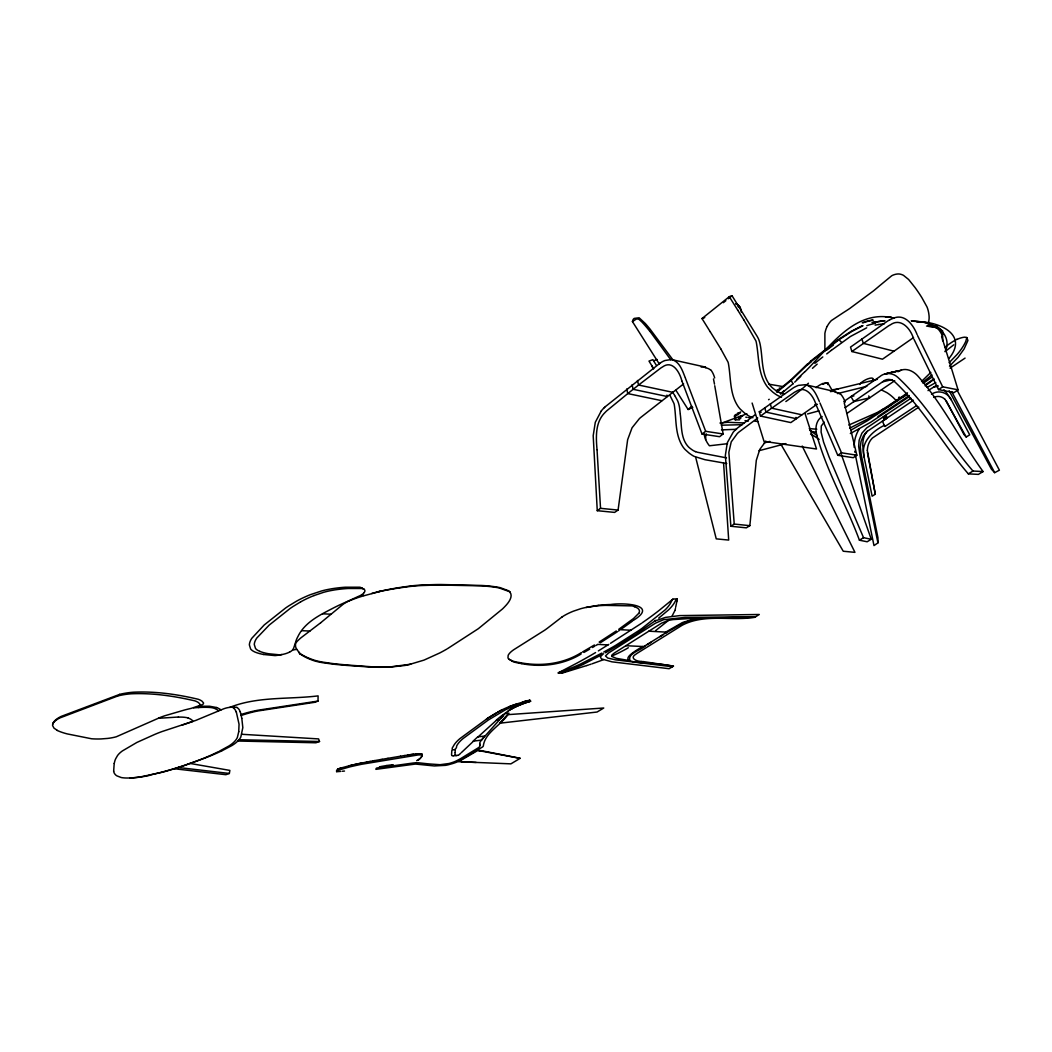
<?xml version="1.0" encoding="UTF-8"?>
<svg xmlns="http://www.w3.org/2000/svg" width="1052" height="1052" viewBox="0 0 1052 1052"><rect width="100%" height="100%" fill="white"/><g stroke="black" fill="none" stroke-linecap="round" stroke-linejoin="round"><path stroke-width="1.5" d="M855.381 454.99L873.988 545.593L877.947 542.871L877.947 537.743L861.128 454.162L860.312 446.876L861.075 441.327L863.534 435.581L866.585 431.82L913.386 400.352M867.295 450.361L875.29 494.23L872.134 496.202L864.1 457.081L862.785 445.956A13.663 10.428 -79.4 0 1 862.771 445.022L862.798 444.483A19.672 15.07 -79.3 0 1 865.454 433.266M241.289 715.452L241.723 715.307A45.775 14.307 -10.4 0 1 257.411 711.034L314.864 702.276L318.006 701.079L318.099 695.885C288.84 699.501 257.819 696.227 229.809 707.365M421.523 756.835L421.523 756.835A14.018 3.971 -11.9 0 0 422.115 755.77L421.891 754.179A4.76 1.354 -12 0 0 421.063 753.863A6.154 1.749 -12 0 0 419.603 753.771L419.393 753.758A12.335 3.498 -11.9 0 0 417.841 753.824L416.684 753.916M677.12 599.903L677.093 600.271A25.261 8.35 -14.7 0 1 677.028 600.758L676.975 600.994M455.108 752.43L455.279 749.997M455.082 752.877L455.029 754.021A52.521 14.741 -12.8 0 0 455.069 754.508L455.095 754.718M451.847 750.365L451.571 754.508A46.985 13.203 -12.7 0 0 451.597 754.863L451.637 755.06M479.922 745.579L479.883 744.132M677.12 599.877L677.186 599.338A12.834 4.247 -14.8 0 0 677.212 599.088M735.756 429.571A36.136 24.275 -75.8 0 0 733.139 432.293L727.313 442.695L725.354 455.332L730.877 526.263L746.328 527.841L749.839 525.671L756.309 460.329L759.781 449.428L765.869 441.169M601.113 411.253L595.3 422.273L593.197 435.673L597.26 510.693L614.618 512.403L618.076 510.075L627.636 439.736L632.068 427.769L639.3 418.735A53.639 26.589 -64.2 0 1 640.458 417.657L683.616 383.901M238.738 731.771L239.041 724.184L236.266 711.783M238.751 731.666L237.371 737.426A60.477 18.62 -9.6 0 1 231.519 744.198L231.177 744.422A55.506 17.082 -9.6 0 1 228.823 746.039L219.579 751.089M928.627 323.082L929.113 318.493A20.54 15.609 -73.3 0 0 929.048 315.731L928.798 313.601A32.27 24.433 -73.7 0 0 927.838 309.354L927.64 308.696A24.42 18.528 -73.4 0 0 926.891 306.737L921.92 297.742A196.422 143.401 -79.9 0 0 919.211 293.521A225.667 163.56 -80.9 0 0 915.082 287.59L908.626 279.503L903.523 275.374A21.96 16.411 -72.8 0 0 900.446 274.204L899.999 274.112A15.635 11.677 -72.6 0 0 898.29 273.967L897.856 273.98A21.829 16.319 -72.8 0 0 893.227 275.045A17.029 12.716 -72.7 0 0 891.688 275.782L879.472 285.855A333.537 215.476 -68.9 0 1 873.449 290.904L849.727 308.499A333.8 215.673 -68.9 0 1 843.586 312.483L831.461 320.505A16.398 12.006 -75.6 0 0 830.238 321.807A21.04 15.438 -75.6 0 0 827.188 326.37M676.883 601.389L676.594 602.822M178.748 769.262L225.878 774.693L229.349 773.457L229.875 770.406L190.149 763.45M675.66 607.267L676.462 603.375M675.463 608.345L675.147 610.015M114.195 763.542L113.655 771.169M114.221 763.423L114.892 760.754A100.69 30.561 -10 0 1 115.799 758.558L117.522 755.573A53.902 16.411 -9.5 0 1 122.321 750.97L136.918 742.423L154.683 734.441A94.272 28.667 -10 0 1 157.971 733.086L160.417 732.139A47.787 14.781 -9.6 0 1 162.192 731.495L195.738 720.436L222.09 709.469A15.438 4.958 -10 0 1 225.365 708.259A7.837 2.525 -10 0 1 232.032 707.233M659.407 364.163L632.423 321.557L633.08 319.624A9.507 5.72 50.5 0 1 634.251 318.401L639.129 317.783L645.363 323.569A129.83 82.056 50.7 0 1 649.939 328.974L672.912 359.85M222.13 750.694L231.887 745.566A55.23 17.016 -9.6 0 0 234.241 744.014L234.649 743.725A59.083 18.213 -9.6 0 0 240.829 736.965L242.828 727.629L241.815 718.371M53.021 723.526L53.152 723.118A31.823 10.296 -8.4 0 1 61.161 716.412L119.534 694.425M945.327 351.079C950.18 341.229 944.288 329.407 933.808 326.988M52.85 723.934L53.152 723.118M675.029 610.344L671.926 616.327M886.428 415.724L885.85 416.645M886.994 417.394L886.389 418.354M827.188 326.37L826.951 326.83A15.03 10.993 -75.6 0 0 826.109 328.803L825.912 329.355A21.185 15.543 -75.6 0 0 824.886 333.418L824.886 351.079M865.73 433.477L867.229 431.333M672.149 599.982L671.084 602.099A75.665 25.301 -14.1 0 1 670.111 603.874A86.619 29.035 -14 0 1 665.074 609.95L642.009 628.373A210.742 72.706 -12.7 0 1 638.788 630.621L615.565 645.415A208.835 71.549 -12.6 0 1 611.856 647.572L603.73 652.069M675.989 599.837L674.884 601.928A76.678 25.629 -14.1 0 1 673.832 603.703A90.13 30.206 -14 0 1 668.533 609.91L658.697 618.142M638.669 613.408L633.554 618.497L618.747 629.306M364.347 592.473A17.056 6.351 -11.2 0 1 360.284 595.55L344.412 602.783A112.169 39.345 -11.9 0 0 333.615 607.885C319.94 614.96 304.791 622.166 297.808 636.762A111.999 39.226 -11.9 0 0 295.704 641.93L293.337 649.123M948.917 358.535C969.536 333.576 937.082 321.097 916.45 321.649M481.54 740.016L503.316 715.491M420.327 758.229L421.471 756.901L420.761 757.729M500.594 718.477L505.17 713.493L508.879 713.124C502.238 724.697 484.919 732.087 483.302 746.039A16.03 4.537 -12.4 0 1 482.566 746.959L457.094 761.964A13.873 3.866 -12.3 0 1 455.516 762.582L454.332 763.002A27.352 7.666 -12.2 0 1 452.242 763.673L448.362 764.765A11.335 3.156 -12.2 0 1 445.404 765.356L434.344 765.948L416.119 764.12A14.478 4.024 -11.9 0 0 415.027 764.107L375.853 769.341L376.432 768.131L412.752 763.068A25.143 6.969 -11.9 0 1 413.923 762.937L414.435 762.884A8.192 2.288 -11.9 0 1 416.027 762.792L416.053 762.792M499.595 723.224L507.445 714.676M603.677 408.321L604.098 407.887A61.713 37.859 -77 0 1 605.308 406.611M930.81 372.421L921.591 381.389M804.99 371.711C829.239 347.896 854.421 308.46 893.911 318.072M632.423 321.557L636.552 318.953A6.509 3.919 50.5 0 1 637.275 318.953L638.511 319.19A2.761 1.657 50.4 0 1 639.129 319.492L641.759 321.859A89.223 55.519 50.6 0 1 649.991 331.459M754.744 617.222L694.333 618.274L673.148 619.575L668.493 620.378L655.567 630.648M949.114 362.73L956.978 354.59A53.573 41.067 -72.7 0 0 963.29 346.082L964.04 344.78A29.601 22.934 -72.8 0 0 965.828 341.243L966.814 337.613L964.908 337.166A23.775 18.739 -73.5 0 0 961.949 337.639L960.778 337.955A38.201 30.232 -74.1 0 0 956.952 339.441M691.782 406.164L688.126 409.517L675.936 390.279M800.782 376.314L794.707 382.165M791.249 379.575L807.423 363.979M777.139 392.041L791.091 380.495L807.528 364.689M605.321 406.677L659.972 363.203M780.729 394L793.169 383.638M949.496 366.227L958.135 357.246L964.105 348.935L967.919 340.493L966.775 337.455M735.769 429.624L736.203 429.216A58.149 39.24 -76 0 1 737.439 428.046L755.257 414.672M461.236 752.745L473.571 741.108M460.434 753.495L459.224 754.626M478.121 736.86L496.649 720.081M791.209 379.614L776.402 391.804M676.554 599.18L676.607 599.127A7.101 2.341 -15 0 0 676.094 599.706M810.434 361.257L838.01 339.783M810.619 361.914L838.654 339.98M602.191 654.581L600.403 657.04L601.428 658.894L611.909 661.826L669.111 668.704L673.53 666.113L642.654 661.498M672.57 599.443L659.328 610.239A412.857 153.184 -10.8 0 1 646.954 619.483L642.036 622.902M672.675 599.351L672.78 599.259A7.219 2.38 -15 0 0 672.254 599.85M824.189 422.089L821.283 426.021L821.099 432.07L823.571 442.103L829.107 456.989L863.547 537.69L871.266 539.268L841.468 454.753M320.742 622.718L343.281 604.15A29.693 10.809 -11.4 0 1 349.343 600.771M814.84 363.308L822.809 356.944M418.196 760.333L420.195 758.387L416.684 760.688M931.927 374.972L922.472 382.494M784.056 390.792L780.531 393.632M502.106 715.544L508.497 710.757A38.556 11.309 -13.2 0 1 509.589 710.074L512.232 708.548M710.205 331.735L702 318.559L729.286 296.677L732.034 295.73L757.059 336.18A33.23 19.107 52 0 1 757.808 337.547L758.124 338.152A10.651 6.075 52.2 0 1 758.979 340.138L759.623 342.229A26.379 15.122 52 0 1 760.149 344.438C763.068 358.679 760.898 375.788 771.616 387.097A27.247 15.504 53 0 0 776.152 390.7A14.504 8.284 53.1 0 0 778.638 392.146L779.598 392.554M723.355 302.687L725.841 300.701M728.313 298.715L732.034 295.73M953.756 344.806L945.012 351.67M320.663 622.784L301.096 637.696A83.187 28.851 -11.5 0 0 299.478 639.116L297.821 640.694A28.798 10.086 -10.9 0 0 295.507 644.021L295.533 646.349A73.206 25.695 -11.4 0 0 296.532 648.926L300.044 653.779M714.742 385.742L723.118 433.976L719.621 436.698L702.013 434.029L681.933 381.061M831.396 350.316L850.371 336.535L866.69 327.803M838.168 339.664L851.081 331.393L862.153 325.752M934.163 379.18L925.142 385.821M633.593 620.22C659.472 604.216 622.179 602.599 610.699 604.519A72.233 23.657 -13.8 0 0 598.246 605.334M655.83 620.325L636.118 634.198L605.492 652.779M632.673 620.93L620.522 629.661L622.455 629.78M702.013 434.029L705.682 431.32L723.118 433.976M822.151 416.539C816.076 420.235 815.037 428.059 816.641 434.437C826.517 471.217 846.321 504.618 859.418 540.202L867.15 541.767L871.266 539.268M597.26 510.693L600.534 508.326L618.076 510.075M817.128 404.218L790.828 422.588L760.464 416.053L759.307 411.766L793.274 387.899A59.964 41.449 -74.3 0 1 794.707 387.044L795.22 386.834A37.372 25.721 -74 0 1 798.389 385.387L805.398 384.69L835.512 391.725M913.57 337.547L882.483 359.192L851.883 351.526L850.529 347.094L887.415 321.176A63.607 45.907 -70.5 0 1 888.993 320.229L889.558 319.979M501.317 715.991L496.912 719.568A13.755 4.037 -12.9 0 0 496.465 720.028L499.384 719.805M907.481 392.856L896.422 400.47M931.244 377.642L923.196 383.375M760.464 416.053L794.181 392.462A52.508 36.044 -73.7 0 1 795.93 391.489C805.753 384.822 813.564 396.262 815.997 404.599M851.883 351.526L888.467 325.91A55.703 39.91 -69.9 0 1 890.426 324.818C900.683 317.48 910.177 328.369 913.175 337.574M757.756 417.986L738.885 432.109A50.904 34.085 -75.4 0 0 737.36 433.49L731.232 441.866L728.852 452.334L734.23 524.067L730.877 526.263M983.068 471.572L972.982 471.033C946.853 440.827 927.207 404.389 897.632 377.195C892.622 372.632 884.758 372.158 879.617 376.774L850.976 396.591L853.869 401.588L882.562 381.837C886.073 378.51 891.478 378.641 894.923 381.994C923.63 408.755 942.763 444.391 968.34 473.86L978.413 474.386L983.068 471.572C960.45 440.262 943.197 404.678 917.515 375.63C913.004 370.817 905.575 367.372 899.315 371.014M906.219 394.671L902.59 397.196M845.861 409.386L856.854 455.2L853.277 457.699L837.76 455.292L816.339 405.428M943.605 342.834L958.056 389.819L954.046 392.606L938.529 389.608L913.886 339.086M843.783 401.575L850.792 396.722M844.901 407.768L853.685 401.719M853.869 401.588L869.649 397.853L894.7 380.732M846.886 413.449L869.465 397.985M562.057 616.945L547.5 628.175A246.497 88.697 -11.2 0 1 544.62 630.253L513.784 649.702A32.967 10.665 -13.3 0 0 508.169 655.304L507.984 657.829A24.617 7.969 -13.2 0 0 508.826 659.078L512.337 660.932M619.51 630.345L618.497 631.029M641.089 623.56L610.515 643.298M898.605 397.498L899.302 397.025M896.383 400.496L882.944 409.228M906.995 394.5L867.505 420.695L850.989 430.084M616.275 630.976L599.14 642.088M617.485 631.713L600.166 642.877M916.529 405.625L885.219 426.31M877.96 416.539L909.257 395.539M925.589 384.572L933.755 379.101M950.087 368.147L965.065 358.101M909.23 396.67L870.583 422.339L850.332 433.555M910.966 398.248L866.716 427.901L861.877 433.227L859.142 440.275L858.656 446.337L860.273 456.962L877.947 542.871M927.259 387.346L935.793 382.573M837.76 455.292L841.495 452.794L856.854 455.2M938.529 389.608L942.684 386.82L958.056 389.819M486.511 719.042L488.128 717.977M883.022 417.289L886.205 415.159M883.601 418.946L886.77 416.829M487.523 718.371L459.882 738.649A98.664 27.773 -13.2 0 0 457.817 740.503A81.819 23.131 -13 0 0 453.333 746.262C449.257 751.365 456.884 750.812 456.686 745.96A78.269 22.118 -13 0 1 461.026 740.358A94.522 26.602 -13.2 0 1 463.104 738.53L488.312 720.002L505.341 709.837A40.699 11.927 -13.1 0 1 515.743 705.616L516.414 705.392A71.365 20.593 -13.2 0 1 519.399 704.406L524.79 702.697A23.999 7.101 -13.1 0 1 527.447 701.921L527.762 701.842A11.572 3.445 -13.1 0 1 529.813 701.382L530.155 701.316A3.945 1.183 -13.1 0 0 530.721 701.197L529.774 700.172A7.364 2.222 -13.1 0 1 528.972 700.369A8.232 2.485 -13.1 0 0 529.787 700.172L529.84 700.159M508.366 710.823L510.812 709.364A45.039 13.176 -13.2 0 1 518.846 705.419A41.909 12.282 -13.2 0 1 522.936 703.762L527.604 702.131A26.76 7.903 -13.1 0 1 530.155 701.355L530.55 701.237A27.339 8.074 -13.1 0 0 526.96 702.341M918.764 407.163L872.397 438.04A14.715 11.283 -79.6 0 0 867.348 450.348M380.101 766.777L378.562 767.789L384.677 766.947M488.062 718.016L501.817 709.942A43.513 12.755 -13.1 0 1 509.76 706.457A44.447 13.018 -13.1 0 1 512.732 705.379L514.112 704.893A76.783 22.145 -13.2 0 1 517.176 703.867L517.729 703.683M891.202 404.849L867.374 419.169L849.674 428.177M390.752 766.093L392.527 764.922M488.588 717.674L496.071 713.032M928.022 390.621L934.873 386.347L937.95 385.571M608.779 644.403L598.351 650.912M946.248 400.799L963.908 434.41L966.223 437.027L969.707 434.831L951.363 400.049L945.511 391.344A14.189 11.138 -76.2 0 0 944.946 390.739L944.617 390.397A20.33 15.951 -76.5 0 0 943.946 389.766M642.733 646.507C606.491 667.152 644.534 659.906 673.201 666.245M645.073 645.981C640.957 650.294 627.031 653.476 630.016 660.63M659.946 636.697L663.26 634.619M643.863 646.559L666.902 632.16M665.784 632.094L682.432 622.56L696.424 618.221M647.256 644.613L651.083 642.233M665.482 633.225L683.813 622.639L698.475 618.168M594.419 644.994L582.506 651.977M859.418 540.202L863.547 537.69M968.34 473.86L972.982 471.033M597.444 644.534L595.8 645.533M594.696 646.191L592.473 647.506M595.577 652.569L591.211 655.146A417.631 152.579 -10.5 0 1 576.365 663.418L558.388 672.793A6.194 1.92 -13.5 0 1 559.493 672.32L564.345 670.584A72.733 23.407 -13.3 0 0 567.462 669.453A83.621 27.05 -13.2 0 0 580.244 664.167L601.902 653.068M337.705 769.17L339.651 768.368M589.672 649.15L583.965 652.424M458.409 761.766L477.792 750.484L480.738 750.549M897.908 371.777L898.973 371.185M447.258 648.834L478.358 628.675L502.462 608.976A156.551 56.69 -11.4 0 0 504.986 606.425C508.274 603.033 513.534 596.602 509.891 592.079M477.805 736.939L477.858 736.9A11.717 3.353 -12.6 0 0 477.056 737.491L473.808 740.503A13.479 3.84 -12.6 0 0 473.361 741.055M300.556 601.915L292.877 606.61A148.306 52.416 -11.9 0 0 290.036 608.543L269.18 625.098L256.846 637.985A66.592 23.552 -10.9 0 0 254.268 644.455L255.505 648.44A33.664 11.888 -10.5 0 0 257.964 650.465L259.844 651.372M446.39 649.321L445.18 650.018A168.228 59.701 -10.9 0 1 439.802 652.937L424.022 660.104L408.886 664.627A26.905 9.021 -11.9 0 1 404.875 665.469L391.068 666.981A107.62 37.53 -12.2 0 1 371.093 667.073M628.307 647.73C626.4 649.11 604.137 660.84 614.302 653.029L661.392 623.257L668.493 620.378M581.401 652.595C563.215 664.009 540.767 666.705 519.912 662.615A71.115 23.275 -13.7 0 1 512.258 660.972M497.583 712.178L501.975 709.863M738.885 412.923L740.726 411.937M581.059 654.042C563.451 664.798 541.885 667.507 521.792 663.667M738.294 414.08L740.187 413.068M603.677 653.765L582.966 664.496M738.32 418.315L740.897 416.947M931.546 394.224C938.45 389.477 947.97 392.409 951.363 400.049M949.154 390.752L991.431 469.179L994.679 472.664L999.4 470.191L957.044 390.082M736.203 414.409L735.085 414.896L737.978 414.935M654.87 621.048L665.443 617.406L679.658 615.604L759.281 614.486L754.6 617.366C731.258 621.022 705.195 613.724 683.169 624.743A43.158 13.426 -15.1 0 0 681.867 625.44L636.907 653.463A42.014 12.821 -14.6 0 0 635.987 654.134C628.741 658.184 637.302 661.787 641.72 661.366M933.755 397.406L934.176 397.209A15.228 11.966 -76.7 0 1 945.012 399.392M735.532 415.579L734.585 415.987L735.979 415.961M692.781 407.4L688.126 409.517M218.671 751.536L214.845 753.39A137.076 43.001 -8.9 0 1 195.619 761.424L187.94 764.16M221.735 750.878L219.066 752.127A141.652 44.618 -8.9 0 1 203.378 758.65L184.31 765.488A148.503 46.656 -8.8 0 1 163.994 771.787L162.639 772.155M746.867 413.817L720.699 423.509M349.409 600.784L356.444 598.088A78.729 28.009 -11.7 0 1 363.111 595.958L383.888 590.422A147.753 50.759 -11.7 0 1 398.287 587.739L409.715 586.082A73.495 26.221 -11.8 0 1 422.51 584.965L435.62 584.57A147.425 50.72 -11.6 0 1 441.025 584.517L481.54 585.464A106.909 37.136 -12.1 0 1 500.094 587.634L508.537 590.751A28.325 10.073 -12.8 0 1 509.825 591.987M182.127 725.117L192.924 721.448M862.995 325.712L851.87 331.419L838.944 339.757L841.626 342.387M736.361 419.327L735.124 419.774L734.322 416.066M338.639 768.736L337.81 769.117A2.354 0.671 -11.3 0 0 337.35 769.499L336.469 770.998A2.814 0.802 -11.3 0 1 337.205 770.472L349.816 766.882A109.908 29.601 -11.6 0 1 361.599 764.278L418.012 754.955A11.993 3.393 -11.9 0 1 419.288 754.902L419.735 754.902A5.431 1.539 -12 0 1 421.826 755.231L422.062 755.757M314.048 595.563L323.411 592.381A34.808 12.821 -11 0 1 330.749 590.619L334.799 589.896A56.769 20.685 -11 0 1 348.094 588.489L362.282 588.502A9.692 3.603 -11.3 0 1 363.597 589.002A10.126 3.774 -11.3 0 1 364.005 589.251M603.204 659.801L592.079 663.812M653.581 360.836L657.211 359.495M566.436 671.202L566.949 671.018A83.358 26.918 -13.3 0 0 582.939 664.483M524.817 703.065L523.304 703.617A43.066 12.611 -13.2 0 0 512.271 708.548M241.815 734.283L318.585 738.912L319.519 741.502L315.916 742.778L237.844 741.029M702 318.559L704.761 317.599M565.489 671.544L564.227 671.991A46.143 13.978 -13.6 0 0 563.228 672.346L562.228 672.728A6.075 1.88 -13.5 0 0 561.137 673.201L558.086 673.017M525.158 702.946L526.697 702.42M848.806 425.061L877.276 412.489A199.091 173.238 64.4 0 0 882.904 409.162M590.908 664.207L589.738 664.601M339.664 768.368L348.777 765.909A93.036 25.327 -11.5 0 1 351.276 765.317A109.132 29.469 -11.6 0 1 361.822 763.029L370.067 761.424M517.689 703.696L520.858 702.67M241.053 714.492L242.42 714.071A49.234 15.372 -10.4 0 1 257.661 710.271L318.006 701.079M521.805 702.368L522.423 702.171A59.53 17.319 -13.2 0 1 523.738 701.763A27.628 8.166 -13.1 0 1 525.658 701.184L526.013 701.092A18.108 5.378 -13.1 0 1 528.393 700.5M522.265 702.21L522.712 702.078A32.441 9.573 -13.1 0 1 525.645 701.184L526.013 701.092M566.765 671.702L586.451 665.64M830.501 390.739L877.394 379.338M565.897 671.978L565.7 672.044A23.591 7.39 -13.5 0 1 564.727 672.333L564.332 672.452M588.686 664.943L586.727 665.548M340.966 767.96L341.729 767.723M561.663 673.241L563.793 672.609M371.685 593.486L379.89 591.25M807.463 413.962L818.89 410.859M117.614 696.043L59.832 717.951A29.298 9.468 -8.4 0 0 52.587 725.525L53.994 728.142L57.334 730.404M759.018 450.716L785.91 443.602M162.284 772.247L141.06 776.784A36.307 10.862 -9.3 0 1 135.169 777.559L134.209 777.652A28.43 8.469 -9.3 0 1 129.961 777.967L129.422 777.98A19.935 5.917 -9.2 0 1 121.23 777.533L116.956 775.889A40.739 12.164 -9.4 0 1 115.496 774.785L114.55 773.628A68.604 20.567 -9.7 0 1 113.669 771.169M837.445 393.593L866.835 386.321M764.212 442.892L769.867 441.419M458.54 755.244L458.501 755.244A3.906 1.091 -12.4 0 1 457.712 755.336M159.812 772.668L164.52 771.405A139.456 43.697 -8.8 0 0 187.979 764.173M159.444 772.76L149.134 775.258M719.976 423.049L727.708 422.286L744.053 422.943M901.393 370.159L884.706 374.025L897.935 370.975L887.073 373.486M850.976 396.591L853.922 395.907M410.74 664.207L392.304 666.626M882.562 381.837L892.017 379.693M57.216 730.443A88.631 29.14 -8.9 0 0 67.289 733.915L91.577 738.767A38.49 12.322 -8.8 0 0 101.045 738.938L107.62 738.425A18.91 5.996 -8.7 0 0 116.285 736.781L160.522 717.306A51.64 16.319 -9.6 0 1 164.967 715.715L184.218 710.1A63.015 19.87 -9.8 0 1 187.966 709.14A51.14 16.214 -9.7 0 1 191.122 708.404L202.168 704.695A4.773 1.565 -9.6 0 0 203.444 703.525L203.496 703.42A10.888 3.564 -9.5 0 0 203.444 702.815L201.958 701.132A40.778 13.242 -9.3 0 0 198.249 699.278C177.078 694.254 155.025 691.138 133.223 692.216A29.364 9.718 -8.8 0 0 119.494 694.399M587.7 607.122L598.22 605.373M871.976 322.517L881.418 321.149M872.91 322.464L881.168 321.176M933.65 387.044L935.951 386.702M457.449 755.402L453.373 755.809M735.177 419.761L739.477 419.866M377.905 591.829L381.915 591.014A158.668 54.191 -11.7 0 1 396.512 588.357L406.519 586.898A79.728 28.351 -11.8 0 1 421.287 585.543L434.581 585.109A148.726 51.101 -11.5 0 1 440.038 585.03L480.869 585.846A107.12 37.188 -12.1 0 1 499.739 588.042M586.069 607.438L589.383 606.754M149.239 775.482L148.003 775.732A41.383 12.4 -9.3 0 1 144.242 776.429L143.401 776.573A36.952 11.046 -9.3 0 1 137.523 777.402L136.55 777.507A27.562 8.206 -9.3 0 1 131.211 777.915L130.04 777.967M366.333 762.121L367.082 761.977M370.094 761.411L380.614 759.57M373.105 760.872L374.617 760.609M387.925 758.347L400.496 756.217M380.6 759.583L382.113 759.32M387.951 758.334L382.086 759.334M263.579 654.489L275.045 655.593A9.692 3.38 -10.4 0 0 277.307 655.317L278.044 655.186A10.586 3.682 -10.4 0 0 279.687 654.817M277.307 655.317L281.949 654.541A11.454 3.984 -10.4 0 0 289.445 652.135M400.483 756.23L404.599 755.546M296.717 649.36L295.099 649.597M393.172 764.922L392.396 765.041M404.573 755.56L408.005 755.02A71.799 19.751 -11.8 0 1 412.831 754.337L413.502 754.258M386.794 765.514L382.047 766.329A7.732 2.17 -11.7 0 0 380.18 766.724M878.302 324.503L884.311 323.779M386.899 765.488L391.278 764.909A9.008 2.525 -11.7 0 1 392.08 764.843L392.593 764.843M884.114 417.815L883.259 417.881M292.666 649.912L294.599 649.663M884.653 419.498L883.825 419.551M412.805 754.35L412.121 754.442A74.955 20.58 -11.8 0 0 407.992 755.034M727.589 443.681L709.403 445.785L707.851 443.655A17.805 10.77 53.5 0 1 705.037 437.934L704.367 435.41A10.717 6.496 53.5 0 1 704.209 434.108M477.924 736.873L484.591 736.071L480.882 740.897A56.045 15.833 -13.1 0 0 480.199 741.936L480.041 742.239A18.331 5.207 -12.7 0 0 479.791 743.185L479.883 744.04M473.387 741.121L481.448 740.135M413.489 754.271L415.461 754.021M499.7 723.211L597.076 712.02L603.743 708.009L507.551 714.663M595.261 606.044L585.083 607.635A25.511 8.547 -13.9 0 0 580.638 608.74L573.366 611.186A34.072 11.362 -14 0 0 562.084 616.945M881.431 321.097L884.995 320.781M881.681 321.07L882.917 320.991M913.097 400.391L912.465 400.431M831.935 389.792L838.326 389.135M415.448 754.034L416.697 753.903M501.962 715.557L503.382 715.426M883.088 320.913L883.996 320.834M344.504 771.05L342.321 771.247M340.743 771.379L336.679 771.708M193.66 707.851L198.499 707.523M158.563 718.292L178.472 717.017M721.37 425.205L742.147 424.692M721.475 429.873L736.492 429.308M673.227 598.996L677.199 598.982M239.041 739.727L319.519 741.502M416.145 762.792L417.565 762.792A20.08 5.589 -11.9 0 1 419.13 762.858L427.888 763.818M755.691 616.643L684.905 617.445L663.615 619.654L655.501 623.165L608.582 652.963L605.479 655.948L607.727 658.026L615.736 659.88L672.346 666.758M234.714 707.273L232.005 707.246M816.707 404.639L814.787 404.56M459.763 761.819L476.161 762.437M461.749 761.832L510.904 763.857L520.096 758.361L479.975 750.839M371.054 667.1L345.806 665.351M301.661 630.674L309.959 631.055M597.641 644.416L599.601 644.508M600.429 644.547L608.017 644.902M625.848 645.718L643.719 646.559M322.596 613.776L330.893 614.223M623.257 629.832L630.963 630.24M648.834 631.187L666.771 632.147M816.812 429.229L809.264 428.585M911.966 320.991L922.867 322.109L931.428 324.2M345.424 665.311L336.035 664.456A152.948 54.888 -12.2 0 1 331.656 663.943L322.74 662.707A73.39 25.616 -11.5 0 1 312.812 660.327L307.934 658.381A153.763 54.77 -12.3 0 1 301.845 655.094L300.241 654.015M346.134 664.93L371.356 666.771A107.804 37.609 -12.2 0 0 391.673 666.718M345.753 664.89L336.364 663.983A154.591 55.519 -12.2 0 1 331.972 663.457L323.017 662.168A78.953 27.615 -11.5 0 1 312.865 659.722L307.815 657.763A166.479 59.569 -12.4 0 1 301.49 654.476L299.912 653.476L300.385 654.186M734.23 524.067L749.839 525.671M726.459 457.87L697.384 452.255A48.537 29.456 52.7 0 1 696.569 451.979L695.477 451.597M229.349 773.457L181.246 767.855M428.887 763.923L440.065 764.699L449.007 763.515A20.909 5.852 -12.2 0 0 453.215 762.187A11.02 3.064 -12.3 0 0 455.253 761.385L455.95 761.069A65.093 18.489 -11.9 0 0 461.105 758.347L478.923 747.407A17.292 4.892 -12.4 0 0 479.883 745.658M178.025 769.183L174.448 768.71M180.51 767.763L178.353 767.487M745.013 420.629L748.432 421.076M726.748 463.511L704.971 459.698L694.333 456.45A17.384 10.651 53.3 0 1 692.426 455.411L691.111 454.543A33.822 20.632 53.1 0 1 688.876 452.912L685.115 449.52A14.255 8.758 53.3 0 1 682.722 446.521C674.74 434.174 676.515 418.827 674.306 404.928A18.055 11.099 52.1 0 0 673.951 403.468L670.045 395.605M745.789 417.184L747.13 417.368M628.517 660.446L616.301 658.328L611.633 656.382M748.537 417.578L750.641 417.907M816.207 432.254L810.553 431.333M479.528 750.773L478.226 750.563M914.701 321.386L911.242 320.847L923.958 322.175L932.559 324.292M768.67 384.138L782.898 386.584M738.017 306.671L739.688 306.974A8.666 7.811 73.2 0 0 736.176 303.962A8.889 7.929 69.2 0 0 735.742 303.778M481.066 750.615L520.214 758.295M661.826 400.694L627.781 393.579L606.662 410.898A54.007 32.862 -76.4 0 0 605.163 412.384C595.13 422.023 595.945 436.922 597.023 449.638M499.634 588.107L509.168 591.513A29.535 10.494 -12.8 0 1 510.181 592.486L510.194 592.486M672.715 392.304L638.577 385.019L627.781 393.579L626.703 389.056M701.184 367.135A26.287 14.36 -68.2 0 1 705.655 367.135L671.347 359.521L664.969 360.507A39.713 24.906 -75.4 0 0 661.866 361.98L661.379 362.322A63.725 40.147 -75.6 0 0 659.972 363.137M759.307 411.766L761.227 412.187M801.9 414.817L771.497 408.137L770.314 403.837M893.924 351.171L863.298 343.346L861.904 338.902M805.858 384.795C813.301 386.965 816.483 394.973 819.337 401.443M672.215 359.692C679.802 362.138 682.459 370.712 685.128 377.392M216.554 707.523L209.506 706.234L198.96 706.247A4.681 1.525 -9.6 0 0 199.998 705.379A6.864 2.236 -9.6 0 0 200.13 705.09L200.156 704.985A11.848 3.866 -9.5 0 0 200.077 704.367L198.604 702.697A39.897 12.94 -9.2 0 0 195.014 700.895C174.106 696.029 152.369 692.781 130.843 693.82A26.826 8.863 -8.8 0 0 117.561 696.003M752.93 417.749L749.76 416.434A17.963 10.52 53.2 0 1 747.814 415.343L746.473 414.435A34.966 20.356 53 0 1 744.198 412.726L740.332 409.202A14.728 8.653 53.2 0 1 737.86 406.098C729.601 393.54 730.969 377.852 728.431 363.65A18.673 10.954 52.1 0 0 728.05 362.151L720.87 349.001M781.504 397.183L778.322 395.828A18.265 10.441 53.1 0 1 776.35 394.697L774.995 393.777A35.544 20.198 53 0 1 772.694 392.028L768.788 388.425A14.978 8.587 53.1 0 1 766.277 385.282C757.874 372.605 759.018 356.746 756.309 342.4A18.989 10.875 52 0 0 755.901 340.874L743.961 320.124M361.822 594.748L362.835 595.156M362.532 595.038L363.755 595.524M881.418 389.937L886.718 392.554A31.455 17.608 56.7 0 1 893.792 398.103L896.698 401.141M263.605 654.476A55.269 19.646 -10.6 0 1 254.886 652.016L253.663 651.385A36.636 12.94 -10.4 0 1 250.6 648.952L249.363 644.863A70.103 24.814 -10.8 0 1 251.836 638.262L264.223 624.954L285.644 607.964A146.399 51.85 -11.9 0 1 288.616 605.965L296.651 601.113A70.195 25.511 -11.2 0 1 310.458 594.63L321.662 590.935A37.819 13.939 -11 0 1 327.645 589.528L331.774 588.765A55.782 20.383 -11 0 1 345.24 587.226L359.837 587.213A10.244 3.827 -11.2 0 1 361.244 587.739L363.597 589.002M361.244 587.739L361.599 587.95A11.191 4.169 -11.2 0 1 362.19 588.489M236.818 707.496L236.766 707.457A15.977 5.142 -9.9 0 0 236.411 707.286L232.847 707.483A55.874 17.831 -9.5 0 1 236.056 711.823M936.53 326.054L942.868 331.248M935.359 325.962L939.765 329.026L942.776 332.748M809.685 429.992L817.351 435.791M509.115 659.315L513.245 661.747A70.576 23.052 -13.7 0 0 521.858 663.628M945.051 399.339L966.223 437.027M299.123 652.595L298.571 651.938M299.767 653.45L299.202 652.753M650.044 331.419L670.821 359.863M218.448 710.876L218.145 710.508A18.489 5.944 -9.7 0 0 217.422 709.863L214.739 708.483A17.805 5.733 -9.7 0 0 210.61 707.523L208.704 707.378A34.755 11.099 -9.6 0 0 198.473 707.575M653.108 368.765L652.03 366.017M729.286 296.677L737.807 310.248M737.623 309.972L744.066 320.295M710.179 331.669L720.883 349.014M656.238 365.136L652.871 359.666L648.992 361.086L653.7 368.739M791.091 380.495L793.05 383.743M672.675 392.08L673.727 393.829M827.95 383.138L832.763 391.344M674.24 394.697L674.884 395.802M951.718 391.62L994.679 472.664M781.202 444.799L843.244 551.235L854.96 552.366L802.189 446.035M675.147 396.262L677.278 400.102A15.806 9.678 52.2 0 1 677.725 401.049L678.027 401.772A11.059 6.759 52.3 0 1 678.264 402.403L678.711 403.85A29.246 18.002 52.1 0 1 679.618 408.11L680.21 413.581M884.337 425.495L883.93 424.64A24.275 18.712 -77.4 0 1 882.536 420.853M942.684 386.82L917.594 335.641M943.026 333.208L943.486 334.181M868.728 395.96L869.649 397.853M917.134 334.641C913.504 325.173 904.773 313.036 893.095 318.375A39.66 28.443 -70.2 0 0 889.558 319.926M841.495 452.794L819.942 402.929M705.682 431.32L685.352 378.01M941.593 336.548L943.42 342.216M681.827 380.798C679.802 372.487 672.53 359.587 662.51 366.964A55.795 34.887 -75 0 0 660.788 368.029L638.577 385.019L637.473 380.482M805.082 413.646L816.523 449.007L764.015 441.367L752.114 403.047M240.237 711.625L241.789 718.227M844.23 402.89L845.584 408.163M795.969 417.394L796.351 418.722L765.974 412.108L764.791 407.821M695.674 457.265L716.241 538.861L728.694 540.07L723.592 463.169M666.902 395.118L667.257 396.512L633.159 389.319L632.068 384.782M713.493 378.917L714.492 384.138M867.4 452.439L875.29 494.23M854.75 451.229L854.908 452.294M864.1 457.081C860.26 442.471 872.384 431.123 884.298 425.402A2.761 2.117 -78.3 0 0 885.074 426.547M705.655 439.552L705.76 435.423A10.809 6.549 53.5 0 1 706.339 433.924M680.263 414.238C681.814 425.061 680.315 438.434 688.547 446.995A22.802 13.926 53.2 0 0 691.414 449.309L692.137 449.835A15.109 9.258 53.3 0 0 695.49 451.624M422.089 754.494L422.089 754.6A10.481 2.972 -11.9 0 1 421.826 755.27M597.063 450.019L600.534 508.326M796.943 379.285A81.846 4.353 -42.2 0 1 804.622 371.882M812.46 368.318A32.888 4.405 -40.3 0 1 817.167 364.123M826.714 350.106A85.251 7.298 -38.4 0 1 833.289 345.148M831.317 350.355A119.415 5.549 -37.1 0 1 826.714 353.919M866.809 325.686A66.973 44.21 -57.3 0 1 875.527 323.372M875.159 325.173A68.669 40.989 -50.5 0 1 878.288 324.568M926.523 326.041A111.223 60.345 -40.6 0 1 932.466 327.251M757.729 421.484A66.158 1.433 5.2 0 1 754.955 421.168M741.002 415.921A118.35 3.971 -37.6 0 1 739.556 416.816M768.591 399.707A79.479 1.828 -33.8 0 1 769.222 399.273M739.122 417.697A30.495 0.973 -23.6 0 1 742.804 415.816M740.792 418.367A80.281 7.798 -31.5 0 1 739.661 418.867M807.989 364.636A26.8 5.747 -38.7 0 1 810.961 361.98M807.883 363.926A25.656 5.602 -38.7 0 1 810.724 361.388M862.232 322.727A71.128 48.208 -59.2 0 1 872.41 320.097M885.521 317.231A140.547 84.121 -48.1 0 1 890.886 317.231M930.875 325.134A80.32 46.196 -49.6 0 1 935.07 326.396M863.061 322.806A70.997 48.208 -59.4 0 1 873.318 320.137M886.507 317.217A141.073 84.489 -48.1 0 1 891.018 317.204M932.006 325.239A80.649 46.354 -49.6 0 1 936.227 326.514M941.829 332.011A35.084 21.29 -48.9 0 1 942.605 340.73M779.151 388.241A73.89 1.907 -36 0 1 779.519 387.964M738.136 412.976A30.705 1.631 -21.9 0 1 737.491 413.12M777.086 389.963A75.192 2.209 -36.5 0 1 777.599 389.582M737.807 414.041A31.718 1.591 -22.1 0 1 736.873 414.251M595.287 606.018A72.851 23.854 -13.7 0 1 605.755 605.373L631.923 605.886A31.31 10.362 -14.2 0 1 634.54 606.544M634.211 606.702A29.259 9.678 -14.2 0 1 638.893 613.369M451.755 755.375A5.339 1.499 -12.3 0 0 452.163 755.704A3.524 0.986 -12.3 0 0 453.07 755.836M456.45 755.56A4.773 1.341 -12.4 0 1 455.292 755.02M517.137 703.88A76.033 21.934 -13.2 0 0 514.073 704.906A46.788 13.689 -13.1 0 0 508.944 706.786M348.791 765.895A92.878 25.287 -11.5 0 1 352.604 765.001A110.473 29.811 -11.6 0 1 361.835 763.016M417.854 753.811A11.848 3.353 -11.9 0 1 419.63 753.745A5.694 1.617 -12 0 1 422.01 754.139M281.949 654.541A9.205 3.209 -10.4 0 1 279.516 654.831L268.615 653.752A56.545 20.106 -10.7 0 1 259.778 651.398M300.583 601.915A66.657 24.209 -11.2 0 1 314.022 595.55M364.045 589.225A12.19 4.537 -11.2 0 1 364.202 592.473M293.284 649.137A16.188 5.654 -10.4 0 1 289.563 652.161M236.976 707.444A47.485 15.162 -9.6 0 1 239.974 711.665M216.567 707.523A45.946 14.675 -9.4 0 1 219.644 709.009L220.065 709.245A26.011 8.35 -9.6 0 1 220.973 709.942M178.393 717.109A21.79 6.93 -9.4 0 1 188.229 717.964M188.098 718.016A32.98 10.454 -9.3 0 1 192.555 720.686M816.089 387.701A7.706 2.117 -29.8 0 1 823.098 383.362M822.703 384.085A7.745 1.907 -26.2 0 1 827.832 384.453M822.796 383.862A7.719 2.012 -26.9 0 1 827.7 384.493M871.713 381.363A7.535 1.328 -28.2 0 1 873.528 380.877M859.786 384.493A7.574 2.485 -27.4 0 1 867.795 378.851A7.574 2.485 -27.4 0 1 873.134 379.614M873.068 380.245A7.535 2.17 -24.7 0 0 873.186 380.074A7.601 2.472 -24.3 0 0 873.331 379.535M840.719 394.198A50.351 31.271 -53.1 0 1 845.177 402.153M835.275 392.238A24.328 14.767 -53 0 1 840.219 394.211M830.449 391.62A24.788 15.057 -66.6 0 1 835.564 391.581M736.19 303.923A8.679 7.877 74.8 0 1 739.727 306.947M739.845 307.013A7.706 6.996 74.9 0 1 741.226 312.023M784.476 394.237A82.043 46.078 52.1 0 1 779.611 392.606M710.626 369.647A53.231 30.298 -55.5 0 1 714.663 377.931M705.34 367.858A25.721 14.268 -55.3 0 1 710.113 369.699M601.087 411.174A38.332 23.42 -76.8 0 1 603.651 408.255M937.108 327.948A53.599 33.861 -49.9 0 1 942.408 335.904M930.994 326.159A25.932 16.004 -49.8 0 1 936.582 327.987M927.627 325.213A26.353 16.648 -63.4 0 1 931.375 325.278M808.436 383.217A248.956 155.038 -71.8 0 1 785.857 401.548M902.379 396.657A357.272 278.044 -83.5 0 1 896.83 400.417M896.488 400.602A355.734 275.203 -84.3 0 1 891.018 404.336M810.553 434.055A50.351 29.206 55.1 0 1 819.153 439.46M854.185 447.324A25.34 19.357 -79.4 0 1 859.352 428.835M886.468 418.446A3.524 2.696 -78 0 1 884.693 419.63M885.889 416.789A3.524 2.696 -77.9 0 1 884.127 417.96M936.017 386.255A20.33 15.951 -76.5 0 1 938.003 386.557M945.222 347.068A80.912 65.014 -75.7 0 1 956.899 339.27M336.653 771.603A3.603 1.026 -11.2 0 0 336.561 771.497"/></g></svg>
